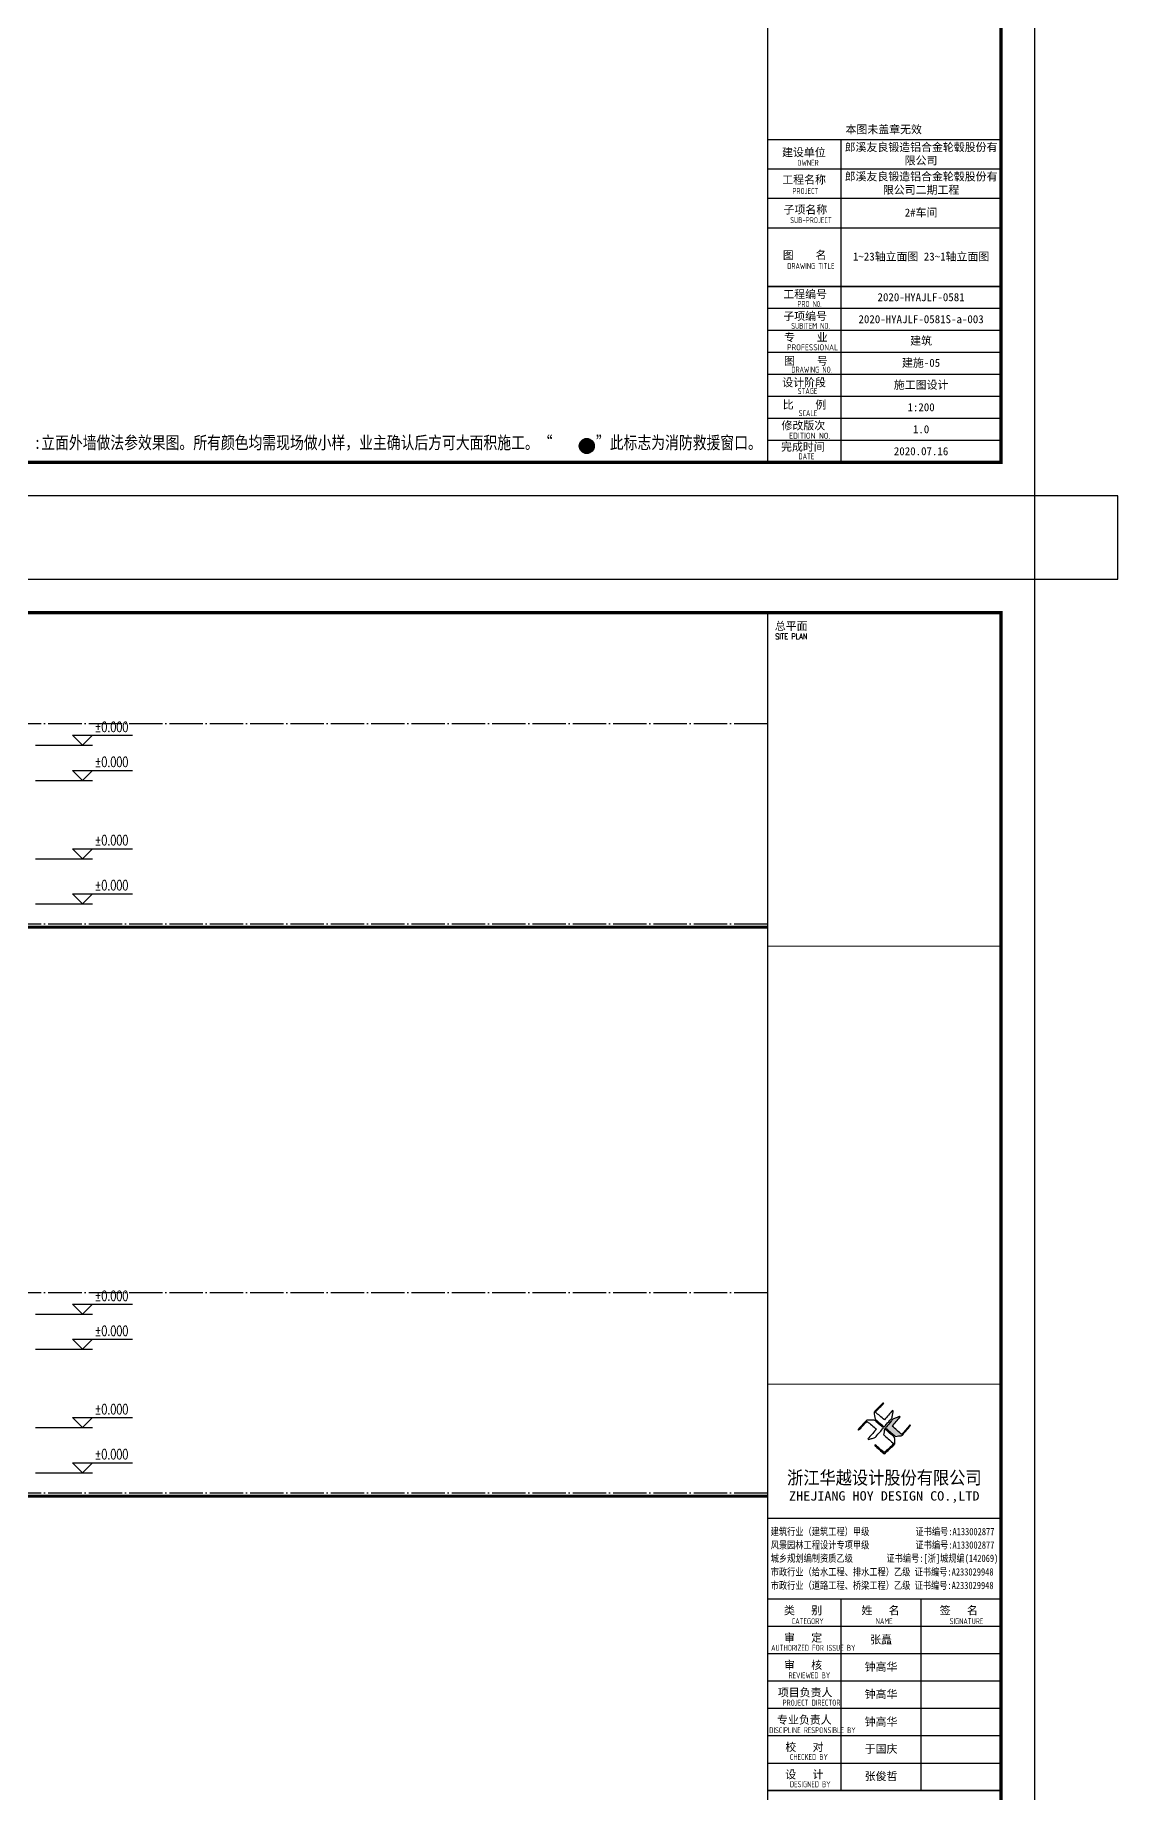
# Model space of a CAD drawing. Extents: x 13898408 to 14113608, y -853943 to -68012.
# Drawn here: x 14048678 to 14113608, y -773233 to -667817 of the extents above; entities that cross this region are included whole.
import ezdxf
from ezdxf.enums import TextEntityAlignment as Align

# ---------------------------------------------------------------- set-up
doc = ezdxf.new("R2010")
doc.units = 0
doc.header["$LTSCALE"] = 1000
doc.header["$MEASUREMENT"] = 0
doc.linetypes.add('DOTE', pattern=[2.42, 2, -0.2, 0.02, -0.2])
for name, color, linetype in [('DOTE', 1, 'DOTE'), ('PUB_DIM', 3, 'Continuous'), ('PUB_TEXT', 7, 'Continuous'), ('PUB_TITLE', 4, 'Continuous'), ('TK', 4, 'Continuous')]:
    doc.layers.add(name, color=color, linetype=linetype)
doc.styles.add('-宋体', font='', dxfattribs={"width": 0.8})
doc.styles.add('_TCH_DIM', font='SIMPLEX', dxfattribs={"bigfont": 'GBCBIG'})
doc.styles.add('HT', font='simhei.ttf', dxfattribs={"width": 0.8})
doc.styles.add('ROMANS', font='romans', dxfattribs={"width": 0.65, "height": 231.275})
doc.styles.add('TSSD_REIN', font='tssdeng.shx', dxfattribs={"width": 0.7, "bigfont": 'tssdchn.shx'})
doc.styles.add('图签宋体', font='', dxfattribs={"height": 300})
doc.styles.add('图签黑体', font='simhei.ttf', dxfattribs={"height": 550})
doc.styles.add('宋体', font='', dxfattribs={"width": 0.8})
doc.styles.get('-宋体').set_extended_font_data('SimSun')
doc.styles.get('图签宋体').set_extended_font_data('NSimSun')
doc.styles.get('宋体').set_extended_font_data('SimSun')

# ---------------------------------------------------------------- blocks, each defined once
blk = doc.blocks.new('GeYuanFrame_68626334', base_point=(20.09, 4.53))
at = {"layer": 'PUB_TITLE'}
blk.add_lwpolyline([(1013.09, 14.53), (1013.09, 111.33)], dxfattribs=at)
at = {"layer": 'TK'}
for p, q in [((991.09, 102.53), (1061.09, 102.53)), ((991.09, 93.73), (1061.09, 93.73)), ((991.09, 84.93), (1013.09, 84.93)), ((991.09, 84.93), (1061.09, 84.93)), ((991.09, 67.37), (1061.09, 67.37)), ((991.09, 67.33), (1061.09, 67.33)), ((991.09, 60.77), (1061.09, 60.77)), ((991.09, 54.17), (1061.09, 54.17)), ((991.09, 47.57), (1061.09, 47.57)), ((991.09, 40.97), (1061.09, 40.97)), ((991.09, 34.37), (1061.09, 34.37)), ((991.09, 27.77), (1061.09, 27.77)), ((991.09, 21.17), (1061.09, 21.17)), ((991.09, 14.53), (1061.09, 14.53))]:
    blk.add_line(p, q, dxfattribs=at)
blk.add_lwpolyline([(20.09, 4.53), (20.09, 598.53), (1071.09, 598.53), (1071.09, 4.53)], close=True, dxfattribs=at)
at = {"layer": 'TK', "const_width": 1}
blk.add_lwpolyline([(45.09, 588.53), (1061.09, 588.53), (1061.09, 14.53), (45.09, 14.53)], close=True, dxfattribs=at)
at = {"layer": 'TK'}
for points, const_width in [([(991.09, 588.53), (991.09, 14.53)], 0.4), ([(991.09, 111.33), (1061.09, 111.33)], 0.35), ([(991.09, 67.37), (1061.09, 67.37)], 0.35)]:
    blk.add_lwpolyline(points, dxfattribs=dict(at, const_width=const_width))
at = {"layer": 'TK', "style": '图签宋体'}
for s, p in [('本图未盖章无效', (1014.43, 113.2)), ('建设单位', (995.39, 106.33)), ('工程名称', (995.47, 98.12)), ('子项名称', (995.85, 89.14)), ('图    名', (995.63, 75.5)), ('工程编号', (995.77, 63.77)), ('子项编号', (995.77, 57.19)), ('专    业', (996.01, 50.88)), ('图    号', (996.02, 43.77)), ('设计阶段', (995.45, 37.32)), ('比    例', (995.59, 30.63)), ('修改版次', (995.24, 24.41)), ('完成时间', (995.11, 18.02))]:
    blk.add_text(s, height=2.4, dxfattribs=at).set_placement(p)
at = {"layer": 'TK', "style": 'TSSD_REIN'}
for s, width, p in [('OWNER', 0.7, (999.98, 103.48)), ('PROJECT', 0.7, (998.52, 95.02)), ('SUB-PROJECT', 0.7, (997.86, 86.3)), ('DRAWING TITLE', 0.7, (996.97, 72.53)), ('PRO N0.', 0.7, (1000.01, 61.15)), ('SUBITEM NO.', 0.7, (998.15, 54.58)), ('PROFESSIONAL', 0.8, (996.88, 48.15)), ('DRAWING NO.', 0.7, (998.19, 41.45)), ('STAGE', 0.7, (1000.09, 35.03)), ('SCALE', 0.7, (1000.38, 28.42)), ('EDITION NO.', 0.8, (997.53, 21.64)), ('DATE', 0.7, (1000.33, 15.45))]:
    blk.add_text(s, height=1.8, dxfattribs=dict(at, width=width)).set_placement(p)
at = {"layer": 'TK', "char_height": 2.4, "width": 48, "attachment_point": 5, "style": '图签宋体'}
for s, insert in [('郎溪友良锻造铝合金轮毂股份有限公司', (1037.09, 106.93)), ('郎溪友良锻造铝合金轮毂股份有限公司二期工程', (1037.09, 98.13)), ('2#车间', (1037.09, 89.33)), ('1~23轴立面图 23~1轴立面图', (1037.09, 76.13)), ('2020-HYAJLF-0581', (1037.09, 64.07)), ('2020-HYAJLF-0581S-a-003', (1037.09, 57.47)), ('建筑', (1037.09, 50.87)), ('建施-05', (1037.09, 44.27)), ('施工图设计', (1037.09, 37.67)), ('1:200', (1037.09, 31.07)), ('1.0', (1037.09, 24.47)), ('2020.07.16', (1037.09, 17.88))]:
    blk.add_mtext(s, dxfattribs=dict(at, insert=insert))
blk = doc.blocks.new('A$C053D6479')
at = {"layer": 'PUB_TITLE'}
h = blk.add_hatch(color=256, dxfattribs=at)
h.dxf.hatch_style = 1
edge = h.paths.add_edge_path()
edge.add_spline(control_points=[(1026, 827), (1105, 920), (1188, 1008), (1266, 1102)], knot_values=[13, 13, 13, 13, 14, 14, 14, 14], degree=3, periodic=0)
edge.add_spline(control_points=[(1266, 1102), (1258, 1111), (1249, 1119), (1239, 1116)], knot_values=[12, 12, 12, 12, 13, 13, 13, 13], degree=3, periodic=0)
edge.add_spline(control_points=[(1239, 1116), (1210, 1107), (1179, 1092), (1144, 1077)], knot_values=[11, 11, 11, 11, 12, 12, 12, 12], degree=3, periodic=0)
edge.add_spline(control_points=[(1144, 1077), (1109, 1063), (1069, 1053), (1047, 1038)], knot_values=[10, 10, 10, 10, 11, 11, 11, 11], degree=3, periodic=0)
edge.add_spline(control_points=[(1047, 1038), (1028, 1026), (1007, 992), (991, 972)], knot_values=[9, 9, 9, 9, 10, 10, 10, 10], degree=3, periodic=0)
edge.add_spline(control_points=[(991, 972), (942, 913), (899, 868), (849, 810)], knot_values=[8, 8, 8, 8, 9, 9, 9, 9], degree=3, periodic=0)
edge.add_spline(control_points=[(849, 810), (842, 801), (822, 776), (822, 775)], knot_values=[7, 7, 7, 7, 8, 8, 8, 8], degree=3, periodic=0)
edge.add_spline(control_points=[(822, 775), (823, 771), (848, 752), (859, 744)], knot_values=[6, 6, 6, 6, 7, 7, 7, 7], degree=3, periodic=0)
edge.add_spline(control_points=[(859, 744), (949, 670), (1035, 592), (1122, 521)], knot_values=[5, 5, 5, 5, 6, 6, 6, 6], degree=3, periodic=0)
edge.add_spline(control_points=[(1122, 521), (1153, 527), (1185, 530), (1217, 533)], knot_values=[4, 4, 4, 4, 5, 5, 5, 5], degree=3, periodic=0)
edge.add_spline(control_points=[(1217, 533), (1246, 535), (1293, 532), (1316, 542)], knot_values=[3, 3, 3, 3, 4, 4, 4, 4], degree=3, periodic=0)
edge.add_spline(control_points=[(1316, 542), (1327, 547), (1338, 565), (1349, 579)], knot_values=[2, 2, 2, 2, 3, 3, 3, 3], degree=3, periodic=0)
edge.add_spline(control_points=[(1349, 579), (1423, 670), (1507, 759), (1572, 848)], knot_values=[1, 1, 1, 1, 2, 2, 2, 2], degree=3, periodic=0)
edge.add_spline(control_points=[(1572, 848), (1564, 852), (1561, 861), (1551, 862)], knot_values=[0, 0, 0, 0, 1, 1, 1, 1], degree=3, periodic=0)
edge.add_spline(control_points=[(1551, 862), (1469, 769), (1393, 671), (1310, 579)], knot_values=[15, 15, 15, 15, 16, 16, 16, 16], degree=3, periodic=0)
edge.add_spline(control_points=[(1310, 579), (1216, 662), (1118, 742), (1026, 827)], knot_values=[14, 14, 14, 14, 15, 15, 15, 15], degree=3, periodic=0)
at = {"layer": 'TK'}
for points, knots in [([(1031, 1298), (1066, 1286), (1054, 1262), (1045, 1224), (1036, 1188), (1031, 1158), (1024, 1121), (1020, 1104), (1017, 1085), (1012, 1071), (1004, 1052), (976, 1026), (956, 1003), (906, 946), (866, 899), (814, 839), (806, 829), (789, 806), (787, 806), (777, 804), (728, 856), (719, 864), (651, 922), (580, 978), (514, 1036), (509, 1106), (488, 1176), (479, 1247), (570, 1343), (663, 1436), (758, 1526), (764, 1523), (768, 1518), (774, 1515), (693, 1422), (599, 1343), (520, 1249), (607, 1171), (698, 1096), (789, 1021), (874, 1109), (950, 1206), (1031, 1298)], [0, 0, 0, 0, 1, 1, 1, 2, 2, 2, 3, 3, 3, 4, 4, 4, 5, 5, 5, 6, 6, 6, 7, 7, 7, 8, 8, 8, 9, 9, 9, 10, 10, 10, 11, 11, 11, 12, 12, 12, 13, 13, 13, 14, 14, 14, 14]), ([(1551, 862), (1561, 861), (1564, 852), (1572, 848), (1507, 759), (1423, 670), (1349, 579), (1338, 565), (1327, 547), (1316, 542), (1293, 532), (1246, 535), (1217, 533), (1185, 530), (1153, 527), (1122, 521), (1035, 592), (949, 670), (859, 744), (848, 752), (823, 771), (822, 775), (822, 776), (842, 801), (849, 810), (899, 868), (942, 913), (991, 972), (1007, 992), (1028, 1026), (1047, 1038), (1069, 1053), (1109, 1063), (1144, 1077), (1179, 1092), (1210, 1107), (1239, 1116), (1249, 1119), (1258, 1111), (1266, 1102), (1188, 1008), (1105, 920), (1026, 827), (1118, 742), (1216, 662), (1310, 579), (1393, 671), (1469, 769), (1551, 862)], [0, 0, 0, 0, 1, 1, 1, 2, 2, 2, 3, 3, 3, 4, 4, 4, 5, 5, 5, 6, 6, 6, 7, 7, 7, 8, 8, 8, 9, 9, 9, 10, 10, 10, 11, 11, 11, 12, 12, 12, 13, 13, 13, 14, 14, 14, 15, 15, 15, 16, 16, 16, 16]), ([(555, 949), (624, 891), (699, 833), (760, 773), (689, 691), (614, 604), (539, 517), (529, 505), (516, 487), (506, 482), (492, 475), (469, 472), (452, 467), (416, 456), (383, 448), (342, 438), (323, 433), (297, 422), (293, 440), (291, 452), (313, 470), (322, 480), (400, 566), (477, 652), (553, 736), (460, 815), (366, 894), (270, 970), (183, 883), (101, 791), (16, 703), (-18, 714), (9, 735), (28, 755), (103, 838), (192, 930), (266, 1005), (319, 1009), (387, 1005), (442, 1007), (456, 1008), (472, 1011), (485, 1007), (507, 1000), (534, 967), (555, 949)], [0, 0, 0, 0, 1, 1, 1, 2, 2, 2, 3, 3, 3, 4, 4, 4, 5, 5, 5, 6, 6, 6, 7, 7, 7, 8, 8, 8, 9, 9, 9, 10, 10, 10, 11, 11, 11, 12, 12, 12, 13, 13, 13, 14, 14, 14, 15, 15, 15, 15]), ([(1097, 490), (1100, 425), (1106, 361), (1107, 294), (1018, 207), (925, 121), (830, 33), (818, 21), (800, 0), (787, 0), (768, -1), (725, 49), (712, 60), (662, 103), (616, 143), (568, 186), (545, 207), (518, 224), (499, 250), (501, 259), (511, 261), (516, 267), (609, 192), (696, 111), (785, 33), (883, 118), (977, 208), (1070, 298), (992, 373), (892, 456), (803, 534), (791, 544), (768, 561), (766, 569), (761, 588), (776, 634), (780, 655), (785, 690), (788, 721), (795, 746), (897, 661), (998, 576), (1097, 490)], [0, 0, 0, 0, 1, 1, 1, 2, 2, 2, 3, 3, 3, 4, 4, 4, 5, 5, 5, 6, 6, 6, 7, 7, 7, 8, 8, 8, 9, 9, 9, 10, 10, 10, 11, 11, 11, 12, 12, 12, 13, 13, 13, 14, 14, 14, 14])]:
    blk.add_open_spline(points, degree=3, knots=knots, dxfattribs=at)
blk = doc.blocks.new('GeYuanFrame_01384210', base_point=(20.09, 4.53))
at = {"layer": 'PUB_TITLE'}
for points in [[(803.09, 235.33), (803.09, 292.73)], [(827.09, 235.33), (827.09, 292.73)]]:
    blk.add_lwpolyline(points, dxfattribs=at)
at = {"layer": 'TK'}
for p, q in [((781.09, 316.93), (851.09, 316.93)), ((781.09, 284.53), (851.09, 284.53)), ((781.09, 276.33), (851.09, 276.33)), ((781.09, 268.13), (851.09, 268.13)), ((781.09, 259.93), (851.09, 259.93)), ((781.09, 251.73), (851.09, 251.73)), ((781.09, 243.53), (851.09, 243.53)), ((781.09, 235.33), (851.09, 235.33)), ((781.09, 235.33), (851.09, 235.33))]:
    blk.add_line(p, q, dxfattribs=at)
blk.add_lwpolyline([(20.09, 4.53), (20.09, 598.53), (861.09, 598.53), (861.09, 4.53)], close=True, dxfattribs=at)
at = {"layer": 'TK', "const_width": 1}
blk.add_lwpolyline([(45.09, 588.53), (851.09, 588.53), (851.09, 14.53), (45.09, 14.53)], close=True, dxfattribs=at)
at = {"layer": 'TK'}
for points, const_width in [([(781.09, 588.53), (781.09, 14.53)], 0.4), ([(781.09, 488.5), (851.09, 488.5)], 0.35), ([(781.09, 357.14), (851.09, 357.14)], 0.35), ([(781.09, 292.73), (851.09, 292.73)], 0.35), ([(781.09, 292.73), (851.09, 292.73)], 0.35), ([(781.09, 235.33), (851.09, 235.33)], 0.35)]:
    blk.add_lwpolyline(points, dxfattribs=dict(at, const_width=const_width))
for points in [[(781.09, 292.73), (851.09, 292.73)], [(781.09, 235.33), (851.09, 235.33)]]:
    blk.add_lwpolyline(points, dxfattribs=at)
at = {"layer": 'PUB_TITLE', "xscale": 0.01000000000021828, "yscale": 0.01000000000021828, "zscale": 0.01}
blk.add_blockref('A$C053D6479', (808.19, 336.27), dxfattribs=at)
at = {"layer": 'TK', "style": '图签宋体'}
for s, p in [('总平面', (783.23, 583.28)), ('类   别', (785.97, 288.09)), ('姓   名', (809.2, 288.09)), ('签   名', (832.68, 288.09)), ('审   定', (785.97, 279.89)), ('审   核', (785.97, 271.69)), ('项目负责人', (784.13, 263.49)), ('专业负责人', (783.89, 255.29)), ('校   对', (786.38, 247.09)), ('设   计', (786.36, 238.89))]:
    blk.add_text(s, height=2.4, dxfattribs=at).set_placement(p)
at = {"layer": 'TK'}
for s, height, style, width, p in [('SITE PLAN', 1.697, 'ROMANS', 0.76, (783.35, 580.49)), ('建筑行业（建筑工程）甲级           证书编号:A133002877', 2.2, '-宋体', 0.8, (782, 311.83)), ('风景园林工程设计专项甲级           证书编号:A133002877', 2.2, '-宋体', 0.8, (782, 307.81)), ('城乡规划编制资质乙级        证书编号:[浙]城规编(142069)', 2.2, '-宋体', 0.8, (782, 303.82)), ('市政行业（给水工程、排水工程）乙级 证书编号:A233029948', 2.2, '-宋体', 0.8, (782, 299.74)), ('市政行业（道路工程、桥梁工程）乙级 证书编号:A233029948', 2.2, '-宋体', 0.8, (782, 295.69)), ('CATEGORY', 1.8, 'TSSD_REIN', 0.7, (788.32, 285.17)), ('NAME', 1.8, 'TSSD_REIN', 0.7, (813.51, 285.17)), ('SIGNATURE', 1.8, 'TSSD_REIN', 0.7, (835.66, 285.17)), ('AUTHORIZED FOR ISSUE BY', 1.8, 'TSSD_REIN', 0.7, (782.12, 277.17)), ('REVIEWED BY', 1.8, 'TSSD_REIN', 0.7, (787.36, 268.91)), ('PROJECT DIRECTOR', 1.8, 'TSSD_REIN', 0.7, (785.55, 260.74)), ('DISCIPLINE RESPONSIBLE BY', 1.8, 'TSSD_REIN', 0.7, (781.57, 252.48)), ('CHECKED BY', 1.8, 'TSSD_REIN', 0.7, (787.75, 244.44)), ('DESIGNED BY', 1.8, 'TSSD_REIN', 0.7, (787.76, 236.27))]:
    blk.add_text(s, height=height, dxfattribs=dict(at, style=style, width=width)).set_placement(p)
for s, height, style, width, p in [('浙江华越设计股份有限公司', 3.96, 'HT', 0.9, (816.07, 329.16)), ('ZHEJIANG HOY DESIGN CO.,LTD', 2.8, '图签黑体', 1.11, (816.06, 323.29))]:
    blk.add_text(s, height=height, dxfattribs=dict(at, style=style, width=width)).set_placement(p, align=Align.MIDDLE)
at = {"layer": 'TK', "char_height": 2.4, "width": 24, "attachment_point": 5, "style": '图签宋体'}
for s, insert in [('张矗', (815.09, 280.4)), ('钟高华', (815.09, 272.23)), ('钟高华', (815.09, 264.03)), ('钟高华', (815.09, 255.76)), ('于国庆', (815.09, 247.63)), ('张俊哲', (815.09, 239.43))]:
    blk.add_mtext(s, dxfattribs=dict(at, insert=insert))

msp = doc.modelspace()

# ---------------------------------------------------------------- hatches: boundary and pattern name
msp.add_hatch(color=1).paths.add_polyline_path([(14081309, -692457.9, 1), (14082209, -692457.9, 1)])

# ---------------------------------------------------------------- linework, layer by layer
at = {"ltscale": 0.5}
for p, q in [((13945408, -721258.7), (14092608, -721258.7)), ((13945408, -721358.7), (14092608, -721358.7)), ((13945408, -755381), (14092608, -755381)), ((13945408, -755481), (14092608, -755481))]:
    msp.add_line(p, q, dxfattribs=at)
msp.add_lwpolyline([(14108608, -695443.1), (14108608, -700443.1), (14113608, -700443.1), (14113608, -695443.1)], close=True, dxfattribs=at)
at = {"ltscale": 0.5, "const_width": 100}
for points in [[(13945408, -721308.7), (14092608, -721308.7)], [(13945408, -755431), (14092608, -755431)]]:
    msp.add_lwpolyline(points, dxfattribs=at)
at = {"color": 1}
msp.add_circle((14081759, -692457.9), 450, dxfattribs=at)
at = {"layer": 'DOTE'}
for p, q in [((13945408, -709108.7), (14092608, -709108.7)), ((13945408, -721108.7), (14092608, -721108.7)), ((13945408, -743231), (14092608, -743231)), ((13945408, -755231), (14092608, -755231))]:
    msp.add_line(p, q, dxfattribs=at)
at = {"layer": 'PUB_DIM'}
for p, q in [((14048698.2, -710408.7), (14052113.2, -710408.7)), ((14051513.2, -710408.7), (14050913.2, -709808.7)), ((14050913.2, -709808.7), (14054513.2, -709808.7)), ((14051513.2, -710408.7), (14052113.2, -709808.7)), ((14048698.2, -712508.7), (14052113.2, -712508.7)), ((14051513.2, -712508.7), (14050913.2, -711908.7)), ((14050913.2, -711908.7), (14054513.2, -711908.7)), ((14051513.2, -712508.7), (14052113.2, -711908.7)), ((14051513.2, -717208.7), (14050913.2, -716608.7)), ((14050913.2, -716608.7), (14054513.2, -716608.7)), ((14051513.2, -717208.7), (14052113.2, -716608.7)), ((14048698.2, -717208.7), (14052113.2, -717208.7)), ((14048698.2, -719908.7), (14052113.2, -719908.7)), ((14051513.2, -719908.7), (14050913.2, -719308.7)), ((14050913.2, -719308.7), (14054513.2, -719308.7)), ((14051513.2, -719908.7), (14052113.2, -719308.7)), ((14051513.2, -744531), (14050913.2, -743931)), ((14050913.2, -743931), (14054513.2, -743931)), ((14051513.2, -744531), (14052113.2, -743931)), ((14048698.2, -744531), (14052113.2, -744531)), ((14051513.2, -746631), (14050913.2, -746031)), ((14050913.2, -746031), (14054513.2, -746031)), ((14051513.2, -746631), (14052113.2, -746031)), ((14048698.2, -746631), (14052113.2, -746631)), ((14048698.2, -751331), (14052113.2, -751331)), ((14051513.2, -751331), (14050913.2, -750731)), ((14050913.2, -750731), (14054513.2, -750731)), ((14051513.2, -751331), (14052113.2, -750731)), ((14051513.2, -754031), (14050913.2, -753431)), ((14050913.2, -753431), (14054513.2, -753431)), ((14051513.2, -754031), (14052113.2, -753431)), ((14048698.2, -754031), (14052113.2, -754031))]:
    msp.add_line(p, q, dxfattribs=at)

# ---------------------------------------------------------------- block references
at = {"xscale": 200, "yscale": 200, "zscale": 200}
for name, p in [('GeYuanFrame_68626334', (13898408, -695443.1)), ('GeYuanFrame_01384210', (13940408, -819243.1))]:
    msp.add_blockref(name, p, dxfattribs=at)

# ---------------------------------------------------------------- texts
at = {"layer": 'PUB_TEXT'}
for s, height, style, width, p in [(':', 759.5, '宋体', 0.8, (14048612, -692632.5)), ('立面外墙做法参效果图。所有颜色均需现场做小样，业主确认后方可大面积施工。“', 759.494, '宋体', 0.8, (14049044.1, -692632.5)), ('”此标志为消防救援窗口。', 759.494, '宋体', 0.8, (14082313.3, -692632.5)), ('%%P0.000', 595, '_TCH_DIM', 0.705882, (14052253.2, -709598.7)), ('%%P0.000', 595, '_TCH_DIM', 0.705882, (14052253.2, -711698.7)), ('%%P0.000', 595, '_TCH_DIM', 0.705882, (14052253.2, -716398.7)), ('%%P0.000', 595, '_TCH_DIM', 0.705882, (14052253.2, -719098.7)), ('%%P0.000', 595, '_TCH_DIM', 0.705882, (14052253.2, -743721)), ('%%P0.000', 595, '_TCH_DIM', 0.705882, (14052253.2, -745821)), ('%%P0.000', 595, '_TCH_DIM', 0.705882, (14052253.2, -750521)), ('%%P0.000', 595, '_TCH_DIM', 0.705882, (14052253.2, -753221))]:
    msp.add_text(s, height=height, dxfattribs=dict(at, style=style, width=width)).set_placement(p)

doc.saveas('drawing.dxf')
